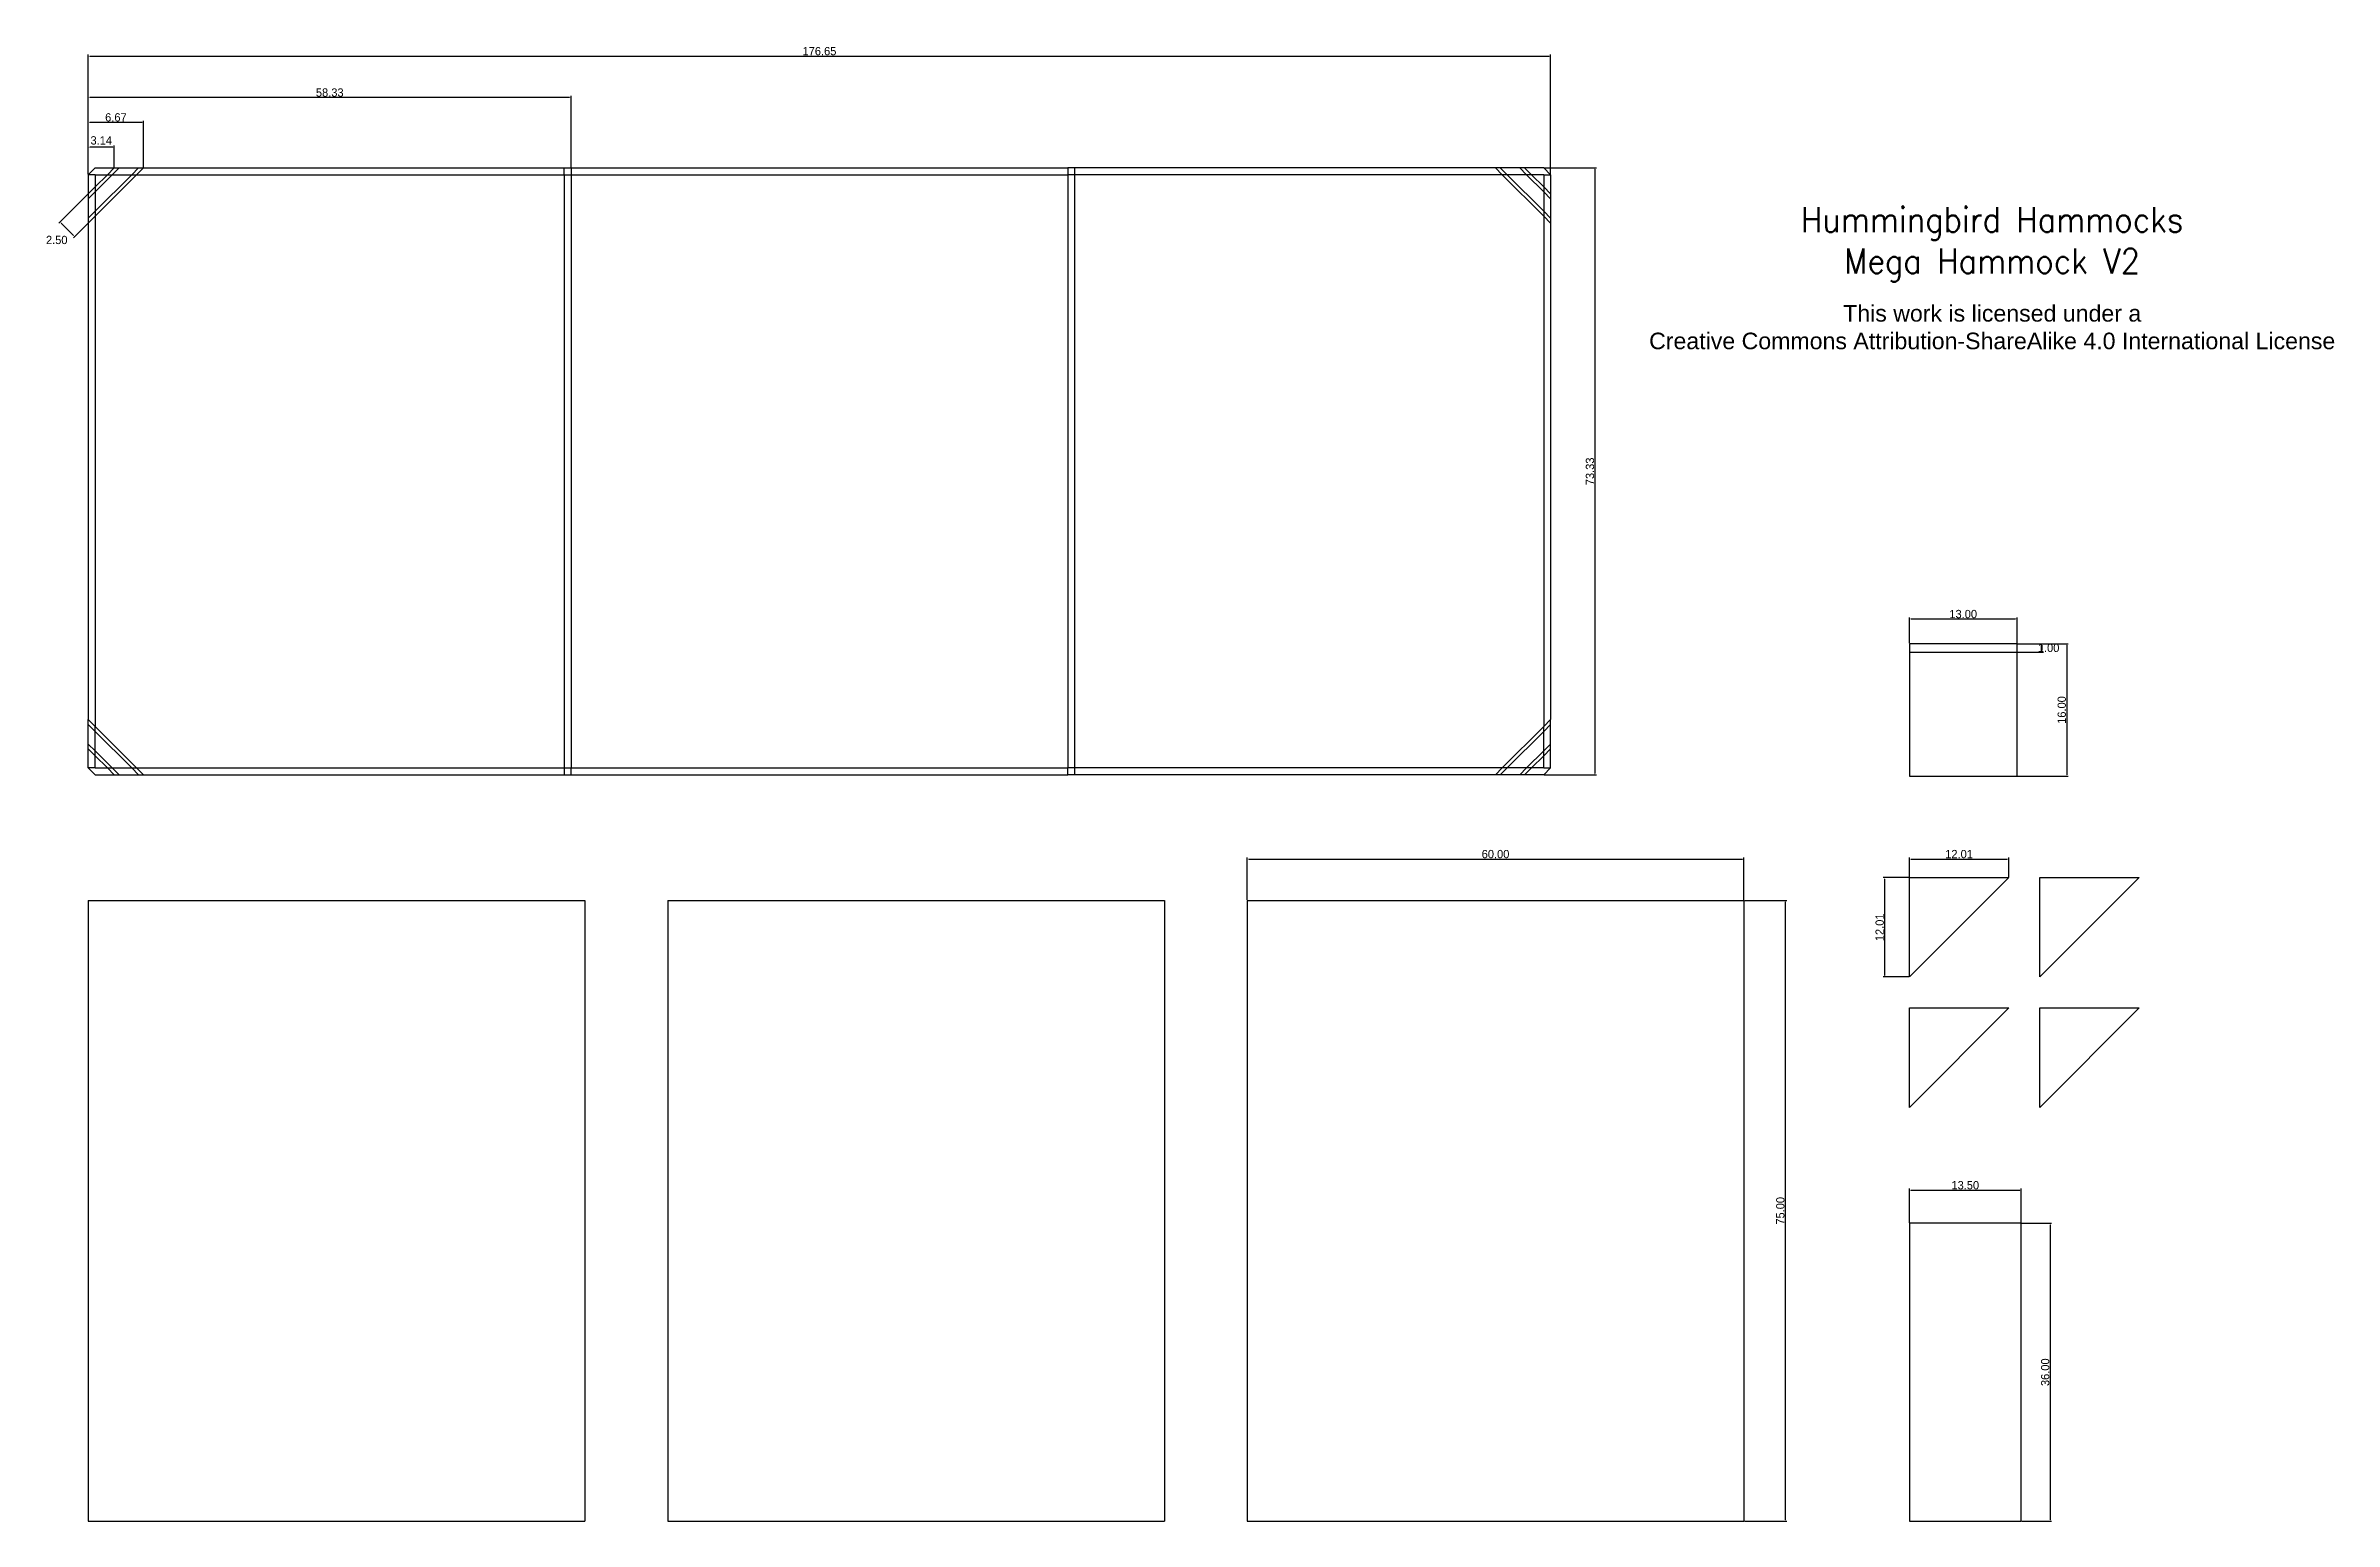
# Model space of a CAD drawing. Header units: inches. Extents: x -5 to 271, y 0 to 178.
import ezdxf

# ---------------------------------------------------------------- set-up
doc = ezdxf.new("R2010")
doc.units = ezdxf.units.IN
doc.header["$MEASUREMENT"] = 0
doc.layers.get('0').update_dxf_attribs({"true_color": 0xffffff})
for name, color, linetype, true_color in [('Bag Cut Size', 6, 'Continuous', 0xff00ff), ('Corner Reinforcement Cut Size', 30, 'Continuous', 0xff7f00), ('Dimensions', 4, 'Continuous', 0x00ffff), ('Finished Bag', 3, 'Continuous', 0x00ff00), ('Finished Hammock', 5, 'Continuous', 0x0000ff), ('Panel Cut Size', 1, 'Continuous', 0xff0000)]:
    doc.layers.add(name, color=color, linetype=linetype, true_color=true_color)
doc.styles.add('textstyle11', font='Standard')
doc.styles.add('textstyle12', font='Standard')
doc.dimstyles.new('QCADDimStyle', dxfattribs={"dimtxt": 1, "dimasz": 0.18, "dimexe": 0.18, "dimexo": 0.0625, "dimgap": 0.09, "dimtad": 1, "dimtoh": 1, "dimdec": 4, "dimzin": 0, "dimdsep": 46, "dimtxsty": 'Standard', "dimcen": 0.09, "dimadec": 0, "dimazin": 0, "dimtfac": 1, "dimtdec": 4, "dimtofl": 0, "dimtmove": 0, "dimatfit": 3, "dimfxl": 1, "dimtolj": 1, "dimtzin": 0, "dimarcsym": 0})

# ---------------------------------------------------------------- blocks, each defined once
blk = doc.blocks.new('*D1')
at = {"layer": 'Defpoints', "color": 0}
for p in [(0, 166), (3.14, 163.5), (0, 162.67)]:
    blk.add_point(p, dxfattribs=at)
at = {"layer": 'Dimensions', "color": 0, "lineweight": -2}
for p, q in [((0, 162.73), (0, 166.18)), ((2.96, 166), (0.18, 166)), ((3.14, 163.56), (3.14, 166.18))]:
    blk.add_line(p, q, dxfattribs=at)
at = {"layer": 'Dimensions', "color": 0}
for points in [[(0.18, 166.03), (0.18, 165.97), (0, 166)], [(2.96, 165.97), (2.96, 166.03), (3.14, 166)]]:
    blk.add_solid(points, dxfattribs=at)
at = {"layer": 'Dimensions', "color": 0, "insert": (1.57, 166.81), "char_height": 1, "attachment_point": 5}
blk.add_mtext('\\A1;3.14', dxfattribs=at)
blk = doc.blocks.new('*D2')
at = {"layer": 'Defpoints', "color": 0}
for p in [(6.67, 169), (6.67, 163.5), (0, 162.67)]:
    blk.add_point(p, dxfattribs=at)
at = {"layer": 'Dimensions', "color": 0, "lineweight": -2}
for p, q in [((0, 162.73), (0, 169.18)), ((0.18, 169), (6.49, 169)), ((6.67, 163.56), (6.67, 169.18))]:
    blk.add_line(p, q, dxfattribs=at)
at = {"layer": 'Dimensions', "color": 0}
for points in [[(0.18, 169.03), (0.18, 168.97), (0, 169)], [(6.49, 168.97), (6.49, 169.03), (6.67, 169)]]:
    blk.add_solid(points, dxfattribs=at)
at = {"layer": 'Dimensions', "color": 0, "insert": (3.34, 169.59), "char_height": 1, "attachment_point": 5}
blk.add_mtext('\\A1;6.67', dxfattribs=at)
blk = doc.blocks.new('*D3')
at = {"layer": 'Defpoints', "color": 0}
for p in [(1.57, 161.93), (3.34, 160.16), (-1.64, 155.18)]:
    blk.add_point(p, dxfattribs=at)
at = {"layer": 'Dimensions', "color": 0, "lineweight": -2}
for p, q in [((1.52, 161.89), (-3.54, 156.82)), ((3.29, 160.12), (-1.77, 155.06)), ((-3.28, 156.82), (-1.77, 155.31))]:
    blk.add_line(p, q, dxfattribs=at)
at = {"layer": 'Dimensions', "color": 0}
for points in [[(-3.26, 156.85), (-3.3, 156.8), (-3.41, 156.95)], [(-1.79, 155.29), (-1.75, 155.33), (-1.64, 155.18)]]:
    blk.add_solid(points, dxfattribs=at)
at = {"layer": 'Dimensions', "color": 0, "insert": (-3.81, 154.78), "char_height": 1, "attachment_point": 5}
blk.add_mtext('\\A1;2.50', dxfattribs=at)
blk = doc.blocks.new('*D4')
at = {"layer": 'Defpoints', "color": 0}
for p in [(0, 172), (58.33, 163.5), (0, 162.67)]:
    blk.add_point(p, dxfattribs=at)
at = {"layer": 'Dimensions', "color": 0, "lineweight": -2}
for p, q in [((0, 162.73), (0, 172.18)), ((58.15, 172), (0.18, 172)), ((58.33, 163.56), (58.33, 172.18))]:
    blk.add_line(p, q, dxfattribs=at)
at = {"layer": 'Dimensions', "color": 0}
for points in [[(0.18, 172.03), (0.18, 171.97), (0, 172)], [(58.15, 171.97), (58.15, 172.03), (58.33, 172)]]:
    blk.add_solid(points, dxfattribs=at)
at = {"layer": 'Dimensions', "color": 0, "insert": (29.17, 172.59), "char_height": 1, "attachment_point": 5}
blk.add_mtext('\\A1;58.33', dxfattribs=at)
blk = doc.blocks.new('*D5')
at = {"layer": 'Defpoints', "color": 0}
for p in [(176.65, 177), (0, 162.67), (176.65, 162.67)]:
    blk.add_point(p, dxfattribs=at)
at = {"layer": 'Dimensions', "color": 0, "lineweight": -2}
for p, q in [((0, 162.73), (0, 177.18)), ((0.18, 177), (176.47, 177)), ((176.65, 162.73), (176.65, 177.18))]:
    blk.add_line(p, q, dxfattribs=at)
at = {"layer": 'Dimensions', "color": 0}
for points in [[(0.18, 177.03), (0.18, 176.97), (0, 177)], [(176.47, 176.97), (176.47, 177.03), (176.65, 177)]]:
    blk.add_solid(points, dxfattribs=at)
at = {"layer": 'Dimensions', "color": 0, "insert": (88.33, 177.59), "char_height": 1, "attachment_point": 5}
blk.add_mtext('\\A1;176.65', dxfattribs=at)
blk = doc.blocks.new('*D6')
at = {"layer": 'Defpoints', "color": 0}
for p in [(233, 109), (220, 106), (233, 106)]:
    blk.add_point(p, dxfattribs=at)
at = {"layer": 'Dimensions', "color": 0, "lineweight": -2}
for p, q in [((220, 106.0625), (220, 109.18)), ((220.18, 109), (232.82, 109)), ((233, 106.0625), (233, 109.18))]:
    blk.add_line(p, q, dxfattribs=at)
at = {"layer": 'Dimensions', "color": 0}
for points in [[(220.18, 109.03), (220.18, 108.97), (220, 109)], [(232.82, 108.97), (232.82, 109.03), (233, 109)]]:
    blk.add_solid(points, dxfattribs=at)
at = {"layer": 'Dimensions', "color": 0, "insert": (226.5, 109.59), "char_height": 1, "attachment_point": 5}
blk.add_mtext('\\A1;13.00', dxfattribs=at)
blk = doc.blocks.new('*D7')
at = {"layer": 'Defpoints', "color": 0}
for p in [(220, 77.76), (232.01, 80), (232.01, 77.76)]:
    blk.add_point(p, dxfattribs=at)
at = {"layer": 'Dimensions', "color": 0, "lineweight": -2}
for p, q in [((220, 77.82), (220, 80.18)), ((232.01, 77.82), (232.01, 80.18)), ((220.18, 80), (231.83, 80))]:
    blk.add_line(p, q, dxfattribs=at)
at = {"layer": 'Dimensions', "color": 0}
for points in [[(220.18, 80.03), (220.18, 79.97), (220, 80)], [(231.83, 79.97), (231.83, 80.03), (232.01, 80)]]:
    blk.add_solid(points, dxfattribs=at)
at = {"layer": 'Dimensions', "color": 0, "insert": (226, 80.59), "char_height": 1, "attachment_point": 5}
blk.add_mtext('\\A1;12.01', dxfattribs=at)
blk = doc.blocks.new('*D8')
at = {"layer": 'Defpoints', "color": 0}
for p in [(233.5, 40), (220, 36), (233.5, 36)]:
    blk.add_point(p, dxfattribs=at)
at = {"layer": 'Dimensions', "color": 0, "lineweight": -2}
for p, q in [((220, 36.0625), (220, 40.18)), ((220.18, 40), (233.32, 40)), ((233.5, 36.0625), (233.5, 40.18))]:
    blk.add_line(p, q, dxfattribs=at)
at = {"layer": 'Dimensions', "color": 0}
for points in [[(220.18, 40.03), (220.18, 39.97), (220, 40)], [(233.32, 39.97), (233.32, 40.03), (233.5, 40)]]:
    blk.add_solid(points, dxfattribs=at)
at = {"layer": 'Dimensions', "color": 0, "insert": (226.75, 40.59), "char_height": 1, "attachment_point": 5}
blk.add_mtext('\\A1;13.50', dxfattribs=at)
blk = doc.blocks.new('*D9')
at = {"layer": 'Defpoints', "color": 0}
for p in [(175.82, 163.5), (175.82, 90.17), (182, 90.17)]:
    blk.add_point(p, dxfattribs=at)
at = {"layer": 'Dimensions', "color": 0, "lineweight": -2}
for p, q in [((175.88, 163.5), (182.18, 163.5)), ((182, 163.32), (182, 90.35)), ((175.88, 90.17), (182.18, 90.17))]:
    blk.add_line(p, q, dxfattribs=at)
at = {"layer": 'Dimensions', "color": 0}
for points in [[(182.03, 163.32), (181.97, 163.32), (182, 163.5)], [(181.97, 90.35), (182.03, 90.35), (182, 90.17)]]:
    blk.add_solid(points, dxfattribs=at)
at = {"layer": 'Dimensions', "color": 0, "insert": (181.41, 126.83), "char_height": 1, "attachment_point": 5, "rotation": 90}
blk.add_mtext('\\A1;73.33', dxfattribs=at)
blk = doc.blocks.new('*D10')
at = {"layer": 'Defpoints', "color": 0}
for p in [(200, 75), (200, 0), (205, 0)]:
    blk.add_point(p, dxfattribs=at)
at = {"layer": 'Dimensions', "color": 0, "lineweight": -2}
for p, q in [((200.06, 75), (205.18, 75)), ((205, 74.82), (205, 0.18)), ((200.06, 0), (205.18, 0))]:
    blk.add_line(p, q, dxfattribs=at)
at = {"layer": 'Dimensions', "color": 0}
for points in [[(205.03, 74.82), (204.97, 74.82), (205, 75)], [(204.97, 0.18), (205.03, 0.18), (205, 0)]]:
    blk.add_solid(points, dxfattribs=at)
at = {"layer": 'Dimensions', "color": 0, "insert": (204.41, 37.5), "char_height": 1, "attachment_point": 5, "rotation": 90}
blk.add_mtext('\\A1;75.00', dxfattribs=at)
blk = doc.blocks.new('*D11')
at = {"layer": 'Defpoints', "color": 0}
for p in [(200, 80), (140, 75), (200, 75)]:
    blk.add_point(p, dxfattribs=at)
at = {"layer": 'Dimensions', "color": 0, "lineweight": -2}
for p, q in [((140, 75.06), (140, 80.18)), ((200, 75.06), (200, 80.18)), ((140.18, 80), (199.82, 80))]:
    blk.add_line(p, q, dxfattribs=at)
at = {"layer": 'Dimensions', "color": 0}
for points in [[(140.18, 80.03), (140.18, 79.97), (140, 80)], [(199.82, 79.97), (199.82, 80.03), (200, 80)]]:
    blk.add_solid(points, dxfattribs=at)
at = {"layer": 'Dimensions', "color": 0, "insert": (170, 80.59), "char_height": 1, "attachment_point": 5}
blk.add_mtext('\\A1;60.00', dxfattribs=at)
blk = doc.blocks.new('*D12')
at = {"layer": 'Defpoints', "color": 0}
for p in [(233, 106), (233, 105), (236, 105)]:
    blk.add_point(p, dxfattribs=at)
at = {"layer": 'Dimensions', "color": 0, "lineweight": -2}
for p, q in [((233.0625, 106), (236.18, 106)), ((236, 105.82), (236, 105.18)), ((233.0625, 105), (236.18, 105))]:
    blk.add_line(p, q, dxfattribs=at)
at = {"layer": 'Dimensions', "color": 0}
for points in [[(236.03, 105.82), (235.97, 105.82), (236, 106)], [(235.97, 105.18), (236.03, 105.18), (236, 105)]]:
    blk.add_solid(points, dxfattribs=at)
at = {"layer": 'Dimensions', "color": 0, "insert": (236.815, 105.5), "char_height": 1, "attachment_point": 5}
blk.add_mtext('\\A1;1.00', dxfattribs=at)
blk = doc.blocks.new('*D13')
at = {"layer": 'Defpoints', "color": 0}
for p in [(233, 106), (233, 90), (239, 90)]:
    blk.add_point(p, dxfattribs=at)
at = {"layer": 'Dimensions', "color": 0, "lineweight": -2}
for p, q in [((233.0625, 106), (239.18, 106)), ((239, 105.82), (239, 90.18)), ((233.0625, 90), (239.18, 90))]:
    blk.add_line(p, q, dxfattribs=at)
at = {"layer": 'Dimensions', "color": 0}
for points in [[(239.03, 105.82), (238.97, 105.82), (239, 106)], [(238.97, 90.18), (239.03, 90.18), (239, 90)]]:
    blk.add_solid(points, dxfattribs=at)
at = {"layer": 'Dimensions', "color": 0, "insert": (238.41, 98), "char_height": 1, "attachment_point": 5, "rotation": 90}
blk.add_mtext('\\A1;16.00', dxfattribs=at)
blk = doc.blocks.new('*D14')
at = {"layer": 'Defpoints', "color": 0}
for p in [(220, 77.76), (217, 65.75), (220, 65.75)]:
    blk.add_point(p, dxfattribs=at)
at = {"layer": 'Dimensions', "color": 0, "lineweight": -2}
for p, q in [((219.94, 77.76), (216.82, 77.76)), ((217, 77.58), (217, 65.93)), ((219.94, 65.75), (216.82, 65.75))]:
    blk.add_line(p, q, dxfattribs=at)
at = {"layer": 'Dimensions', "color": 0}
for points in [[(217.03, 77.58), (216.97, 77.58), (217, 77.76)], [(216.97, 65.93), (217.03, 65.93), (217, 65.75)]]:
    blk.add_solid(points, dxfattribs=at)
at = {"layer": 'Dimensions', "color": 0, "insert": (216.41, 71.75), "char_height": 1, "attachment_point": 5, "rotation": 90}
blk.add_mtext('\\A1;12.01', dxfattribs=at)
blk = doc.blocks.new('*D15')
at = {"layer": 'Defpoints', "color": 0}
for p in [(233.5, 36), (233.5, 0), (237, 0)]:
    blk.add_point(p, dxfattribs=at)
at = {"layer": 'Dimensions', "color": 0, "lineweight": -2}
for p, q in [((233.5625, 36), (237.18, 36)), ((237, 35.82), (237, 0.18)), ((233.5625, 0), (237.18, 0))]:
    blk.add_line(p, q, dxfattribs=at)
at = {"layer": 'Dimensions', "color": 0}
for points in [[(237.03, 35.82), (236.97, 35.82), (237, 36)], [(236.97, 0.18), (237.03, 0.18), (237, 0)]]:
    blk.add_solid(points, dxfattribs=at)
at = {"layer": 'Dimensions', "color": 0, "insert": (236.41, 18), "char_height": 1, "attachment_point": 5, "rotation": 90}
blk.add_mtext('\\A1;36.00', dxfattribs=at)

msp = doc.modelspace()

# ---------------------------------------------------------------- linework, layer by layer
at = {"layer": 'Bag Cut Size', "color": 7, "true_color": 0xffffff}
for p, q in [((233.5, 36), (220, 36)), ((220, 36), (220, 0)), ((233.5, 0), (233.5, 36)), ((220, 0), (233.5, 0))]:
    msp.add_line(p, q, dxfattribs=at)
at = {"layer": 'Corner Reinforcement Cut Size', "color": 7, "true_color": 0xffffff}
for p, q in [((220, 65.748), (220, 77.756)), ((220, 77.756), (232.008, 77.756)), ((220, 65.748), (232.008, 77.756)), ((235.748, 65.748), (235.748, 77.756)), ((235.748, 77.756), (247.756, 77.756)), ((235.748, 65.748), (247.756, 77.756)), ((220, 50), (220, 62.008)), ((220, 62.008), (232.008, 62.008)), ((220, 50), (232.008, 62.008)), ((235.748, 50), (235.748, 62.008)), ((235.748, 62.008), (247.756, 62.008)), ((235.748, 50), (247.756, 62.008))]:
    msp.add_line(p, q, dxfattribs=at)
at = {"layer": 'Finished Bag', "color": 7, "true_color": 0xffffff}
for p, q in [((233, 106), (220, 106)), ((220, 106), (220, 90)), ((233, 90), (233, 106)), ((220, 105), (233, 105)), ((220, 90), (233, 90))]:
    msp.add_line(p, q, dxfattribs=at)
at = {"layer": 'Finished Hammock', "color": 7, "true_color": 0xffffff}
for p, q in [((0, 162.667), (0.833, 163.5)), ((0.833, 163.5), (3.138, 163.5)), ((2.304, 162.667), (3.138, 163.5)), ((2.894, 162.667), (3.727, 163.5)), ((3.138, 163.5), (3.727, 163.5)), ((3.727, 163.5), (6.084, 163.5)), ((5.251, 162.667), (6.084, 163.5)), ((5.84, 162.667), (6.673, 163.5)), ((6.084, 163.5), (6.673, 163.5)), ((6.673, 163.5), (58.333, 163.5)), ((57.5, 162.667), (57.5, 163.5)), ((58.333, 163.5), (58.333, 162.667)), ((58.333, 163.5), (118.32, 163.5)), ((118.32, 163.5), (118.32, 162.667)), ((119.154, 163.5), (118.32, 163.5)), ((169.98, 163.5), (119.154, 163.5)), ((119.154, 163.5), (119.154, 162.667)), ((170.57, 163.5), (169.98, 163.5)), ((170.814, 162.667), (169.98, 163.5)), ((171.403, 162.667), (170.57, 163.5)), ((172.927, 163.5), (170.57, 163.5)), ((173.516, 163.5), (172.927, 163.5)), ((173.76, 162.667), (172.927, 163.5)), ((175.82, 163.5), (173.516, 163.5)), ((174.349, 162.667), (173.516, 163.5)), ((176.654, 162.667), (175.82, 163.5)), ((0, 162.667), (0, 160.362)), ((0.833, 162.667), (0, 162.667)), ((0, 160.362), (0.833, 161.196)), ((0, 159.773), (0.833, 160.606)), ((0, 160.362), (0, 159.773)), ((0.833, 161.196), (2.304, 162.667)), ((0.833, 157.66), (5.84, 162.667)), ((0.833, 162.667), (0.833, 161.196)), ((0.833, 162.667), (2.304, 162.667)), ((0.833, 160.606), (2.894, 162.667)), ((0.833, 158.249), (5.251, 162.667)), ((0.833, 161.196), (0.833, 160.606)), ((0.833, 160.606), (0.833, 158.249)), ((2.304, 162.667), (2.894, 162.667)), ((2.894, 162.667), (5.251, 162.667)), ((5.251, 162.667), (5.84, 162.667)), ((5.84, 162.667), (57.5, 162.667)), ((57.5, 162.667), (58.333, 162.667)), ((57.5, 162.667), (57.5, 91)), ((58.333, 162.667), (58.333, 91)), ((58.333, 162.667), (118.32, 162.667)), ((118.32, 162.667), (118.32, 91)), ((119.154, 162.667), (118.32, 162.667)), ((170.814, 162.667), (119.154, 162.667)), ((119.154, 162.667), (119.154, 91)), ((171.403, 162.667), (170.814, 162.667)), ((175.82, 157.66), (170.814, 162.667)), ((175.82, 158.249), (171.403, 162.667)), ((173.76, 162.667), (171.403, 162.667)), ((174.349, 162.667), (173.76, 162.667)), ((175.82, 160.606), (173.76, 162.667)), ((175.82, 162.667), (174.349, 162.667)), ((175.82, 161.196), (174.349, 162.667)), ((175.82, 162.667), (176.654, 162.667)), ((175.82, 162.667), (175.82, 161.196)), ((176.654, 160.362), (175.82, 161.196)), ((175.82, 161.196), (175.82, 160.606)), ((175.82, 160.606), (175.82, 158.249)), ((176.654, 159.773), (175.82, 160.606)), ((176.654, 162.667), (176.654, 160.362)), ((176.654, 160.362), (176.654, 159.773)), ((0, 159.773), (0, 157.416)), ((0, 157.416), (0.833, 158.249)), ((0, 156.827), (0.833, 157.66)), ((0.833, 158.249), (0.833, 157.66)), ((0.833, 157.66), (0.833, 96.007)), ((176.654, 157.416), (175.82, 158.249)), ((175.82, 158.249), (175.82, 157.66)), ((176.654, 156.827), (175.82, 157.66)), ((175.82, 157.66), (175.82, 96.007)), ((176.654, 159.773), (176.654, 157.416)), ((0, 157.416), (0, 156.827)), ((0, 156.827), (0, 96.84)), ((176.654, 157.416), (176.654, 156.827)), ((176.654, 156.827), (176.654, 96.84)), ((0, 96.84), (0.833, 96.007)), ((0, 96.251), (0, 96.84)), ((176.654, 96.84), (175.82, 96.007)), ((176.654, 96.251), (176.654, 96.84)), ((0, 93.894), (0, 96.251)), ((0, 96.251), (0.833, 95.417)), ((0.833, 96.007), (5.84, 91)), ((0.833, 95.417), (0.833, 96.007)), ((0.833, 93.06), (0.833, 95.417)), ((0.833, 95.417), (5.251, 91)), ((175.82, 96.007), (170.814, 91)), ((175.82, 95.417), (171.403, 91)), ((176.654, 96.251), (175.82, 95.417)), ((175.82, 95.417), (175.82, 96.007)), ((175.82, 93.06), (175.82, 95.417)), ((176.654, 93.894), (176.654, 96.251)), ((0, 93.894), (0.833, 93.06)), ((0, 93.304), (0, 93.894)), ((0, 91), (0, 93.304)), ((0, 93.304), (0.833, 92.471)), ((0.833, 93.06), (2.894, 91)), ((0.833, 92.471), (0.833, 93.06)), ((0.833, 92.471), (2.304, 91)), ((0.833, 91), (0.833, 92.471)), ((175.82, 93.06), (173.76, 91)), ((175.82, 92.471), (174.349, 91)), ((176.654, 93.894), (175.82, 93.06)), ((176.654, 93.304), (175.82, 92.471)), ((175.82, 92.471), (175.82, 93.06)), ((175.82, 91), (175.82, 92.471)), ((176.654, 93.304), (176.654, 93.894)), ((176.654, 91), (176.654, 93.304)), ((0, 91), (0.833, 90.167)), ((0.833, 91), (0, 91)), ((0.833, 91), (2.304, 91)), ((0.833, 90.167), (3.138, 90.167)), ((2.304, 91), (2.894, 91)), ((2.304, 91), (3.138, 90.167)), ((2.894, 91), (3.727, 90.167)), ((2.894, 91), (5.251, 91)), ((3.138, 90.167), (3.727, 90.167)), ((3.727, 90.167), (6.084, 90.167)), ((5.251, 91), (5.84, 91)), ((5.251, 91), (6.084, 90.167)), ((5.84, 91), (6.673, 90.167)), ((5.84, 91), (57.5, 91)), ((6.084, 90.167), (6.673, 90.167)), ((6.673, 90.167), (57.5, 90.167)), ((57.5, 91), (58.333, 91)), ((57.5, 91), (57.5, 90.167)), ((57.5, 90.167), (58.333, 90.167)), ((58.333, 91), (118.32, 91)), ((58.333, 90.167), (58.333, 91)), ((58.333, 90.167), (118.32, 90.167)), ((118.32, 90.167), (118.32, 91)), ((119.154, 91), (118.32, 91)), ((119.154, 90.167), (118.32, 90.167)), ((170.814, 91), (119.154, 91)), ((119.154, 91), (119.154, 90.167)), ((169.98, 90.167), (119.154, 90.167)), ((170.814, 91), (169.98, 90.167)), ((170.57, 90.167), (169.98, 90.167)), ((171.403, 91), (170.57, 90.167)), ((172.927, 90.167), (170.57, 90.167)), ((171.403, 91), (170.814, 91)), ((173.76, 91), (171.403, 91)), ((173.76, 91), (172.927, 90.167)), ((173.516, 90.167), (172.927, 90.167)), ((174.349, 91), (173.516, 90.167)), ((175.82, 90.167), (173.516, 90.167)), ((174.349, 91), (173.76, 91)), ((175.82, 91), (174.349, 91)), ((175.82, 91), (176.654, 91)), ((176.654, 91), (175.82, 90.167))]:
    msp.add_line(p, q, dxfattribs=at)
at = {"layer": 'Panel Cut Size', "color": 7, "true_color": 0xffffff}
for p, q in [((0, 75), (0, 0)), ((0, 75), (60, 75)), ((60, 75), (60, 0)), ((70, 75), (70, 0)), ((70, 75), (130, 75)), ((130, 75), (130, 0)), ((140, 75), (140, 0)), ((140, 75), (200, 75)), ((200, 75), (200, 0)), ((0, 0), (60, 0)), ((70, 0), (130, 0)), ((140, 0), (200, 0))]:
    msp.add_line(p, q, dxfattribs=at)

# ---------------------------------------------------------------- texts
at = {"attachment_point": 5}
for s, insert, char_height, style in [('\\H3.00133;Hummingbird Hammocks\\PMega Hammock V2', (230, 154.242), 0.06843, 'textstyle11'), ('\\fHelvetica Neue,Helvetica,Arial,sans-serif|b0|i0|c0|p0;\\c3618615;\\H1.99926;This work is licensed under a \\P\\c13730329;Creative Commons Attribution-ShareAlike 4.0 International License', (230, 144.242), 0.068434, 'textstyle12')]:
    msp.add_mtext(s, dxfattribs=dict(at, insert=insert, char_height=char_height, style=style))

# ---------------------------------------------------------------- dimensions: what is measured, and where the dimension line sits
at = {"layer": 'Dimensions'}
for base, p1, p2, picture, middle in [((176.654, 177), (0, 162.667), (176.654, 162.667), '*D5', (88.327, 177.59)), ((0, 172), (58.333, 163.5), (0, 162.667), '*D4', (29.167, 172.59)), ((6.673, 169), (0, 162.667), (6.673, 163.5), '*D2', (3.337, 169.59)), ((0, 166), (3.138, 163.5), (0, 162.667), '*D1', (1.569, 166.815)), ((233, 109), (220, 106), (233, 106), '*D6', (226.5, 109.59)), ((200, 80), (140, 75), (200, 75), '*D11', (170, 80.59)), ((232.008, 80), (220, 77.756), (232.008, 77.756), '*D7', (226.004, 80.59)), ((233.5, 40), (220, 36), (233.5, 36), '*D8', (226.75, 40.59))]:
    dim = msp.add_linear_dim(base=base, p1=p1, p2=p2, dimstyle='QCADDimStyle', override={"dimtxt": 1, "dimdec": 2, "dimclrd": 0, "dimclre": 0, "dimclrt": 0, "dimtmove": 2}, dxfattribs=at)
    dim.commit()
    dim.dimension.update_dxf_attribs({"geometry": picture, "text_midpoint": middle})
for base, p1, p2, picture, middle in [((182, 90.167), (175.82, 163.5), (175.82, 90.167), '*D9', (181.41, 126.833)), ((236, 105), (233, 106), (233, 105), '*D12', (236.815, 105.5)), ((239, 90), (233, 106), (233, 90), '*D13', (238.41, 98)), ((217, 65.748), (220, 77.756), (220, 65.748), '*D14', (216.41, 71.752)), ((205, 0), (200, 75), (200, 0), '*D10', (204.41, 37.5)), ((237, 0), (233.5, 36), (233.5, 0), '*D15', (236.41, 18))]:
    dim = msp.add_linear_dim(base=base, p1=p1, p2=p2, angle=90, dimstyle='QCADDimStyle', override={"dimtxt": 1, "dimdec": 2, "dimclrd": 0, "dimclre": 0, "dimclrt": 0, "dimtmove": 2}, dxfattribs=at)
    dim.commit()
    dim.dimension.update_dxf_attribs({"geometry": picture, "text_midpoint": middle})
dim = msp.add_aligned_dim(p1=(1.569, 161.931), p2=(3.337, 160.163), distance=-7.042, dimstyle='QCADDimStyle', override={"dimtxt": 1, "dimdec": 2, "dimclrd": 0, "dimclre": 0, "dimclrt": 0, "dimtmove": 2}, dxfattribs=at)
dim.commit()
dim.dimension.update_dxf_attribs({"geometry": '*D3', "text_midpoint": (-3.81, 154.785)})

doc.saveas('drawing.dxf')
